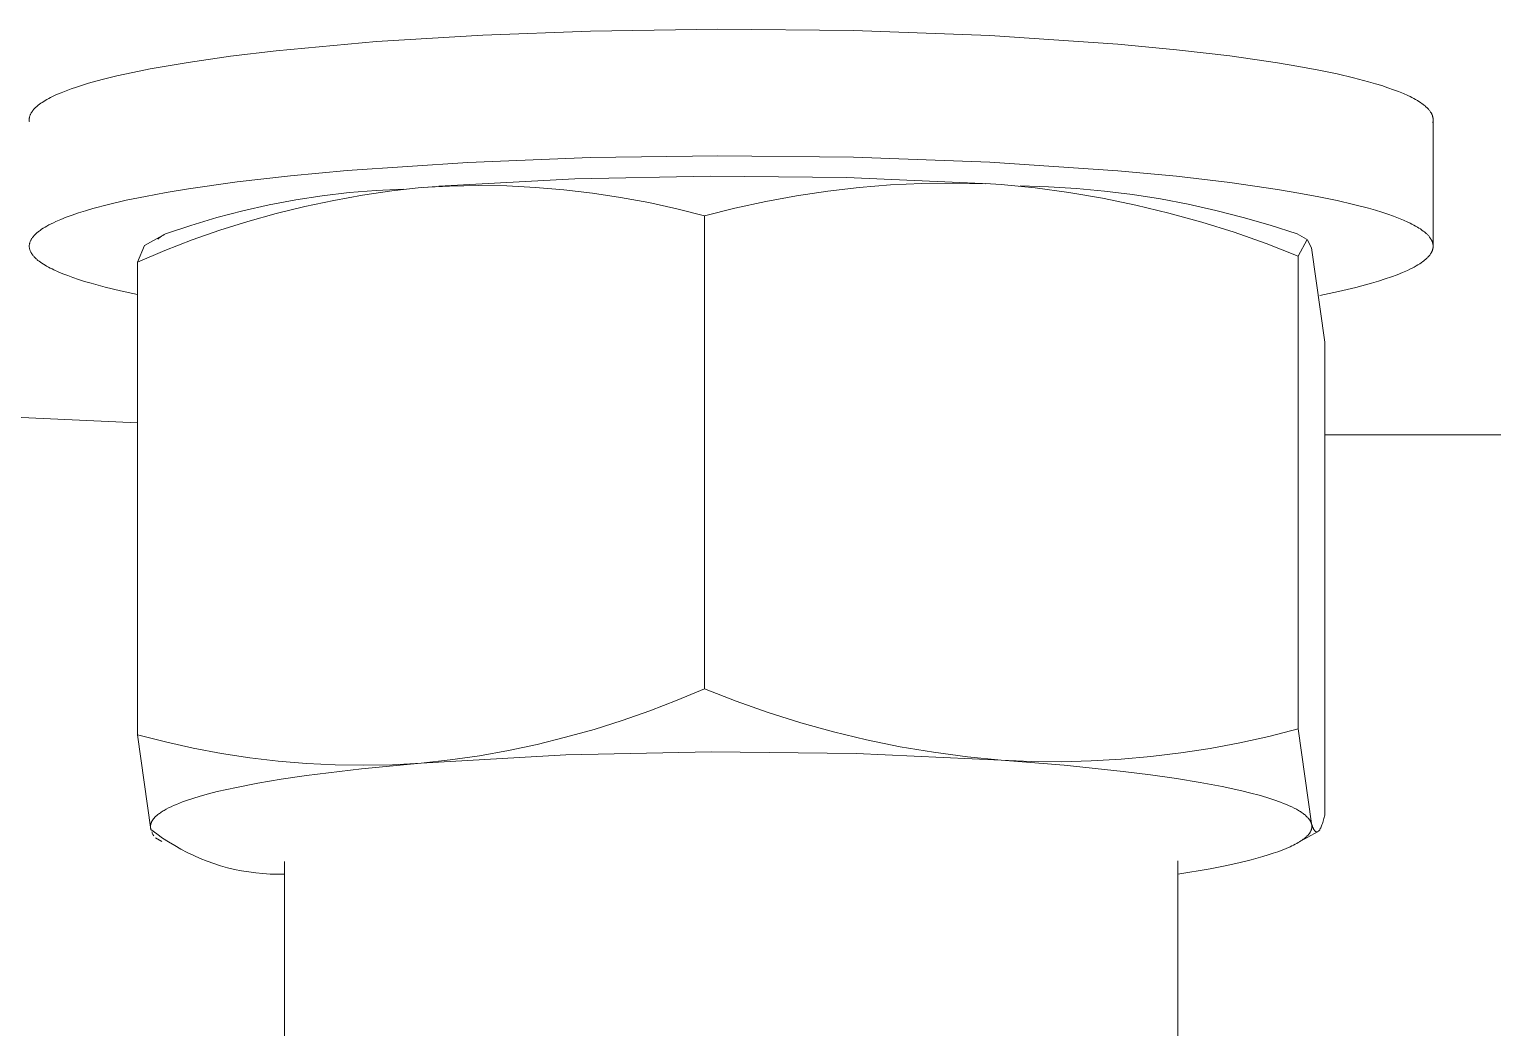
# Model space of a CAD drawing. Header units: millimetres. Extents: x -67 to 4862, y -244 to 3199.
# Drawn here: x 227.15 to 240.91, y 2668.06 to 2677.45 of the extents above; entities that cross this region are included whole.
import ezdxf

# ---------------------------------------------------------------- set-up
doc = ezdxf.new("R2010")
doc.units = ezdxf.units.MM
doc.layers.add('ZANO_R', color=7, linetype='Continuous', lineweight=0)

msp = doc.modelspace()

# ---------------------------------------------------------------- linework, layer by layer
at = {"layer": 'ZANO_R'}
for p, q in [((230.417, 2677.33), (231.418, 2677.392)), ((231.418, 2677.392), (232.43, 2677.429)), ((232.43, 2677.429), (233.628, 2677.446)), ((233.628, 2677.446), (234.903, 2677.434)), ((234.903, 2677.434), (236.184, 2677.387)), ((236.184, 2677.387), (237.389, 2677.306)), ((229.044, 2677.192), (229.475, 2677.244)), ((229.475, 2677.244), (230.417, 2677.33)), ((237.389, 2677.306), (237.939, 2677.254)), ((237.939, 2677.254), (238.441, 2677.195)), ((238.441, 2677.195), (238.889, 2677.13)), ((228.126, 2677.041), (228.289, 2677.073)), ((228.289, 2677.073), (228.646, 2677.135)), ((228.646, 2677.135), (229.044, 2677.192)), ((238.889, 2677.13), (239.091, 2677.096)), ((239.091, 2677.096), (239.278, 2677.061)), ((239.278, 2677.061), (239.449, 2677.026)), ((227.598, 2676.903), (227.653, 2676.921)), ((227.653, 2676.921), (227.711, 2676.939)), ((227.711, 2676.939), (227.837, 2676.974)), ((227.837, 2676.974), (227.976, 2677.008)), ((227.976, 2677.008), (228.126, 2677.041)), ((239.449, 2677.026), (239.605, 2676.989)), ((239.605, 2676.989), (239.745, 2676.953)), ((239.745, 2676.953), (239.81, 2676.934)), ((239.81, 2676.934), (239.87, 2676.916)), ((227.303, 2676.777), (227.319, 2676.786)), ((227.319, 2676.786), (227.336, 2676.795)), ((227.336, 2676.795), (227.353, 2676.804)), ((227.353, 2676.804), (227.371, 2676.814)), ((227.371, 2676.814), (227.41, 2676.832)), ((227.41, 2676.832), (227.452, 2676.85)), ((227.452, 2676.85), (227.498, 2676.868)), ((227.498, 2676.868), (227.546, 2676.886)), ((227.546, 2676.886), (227.598, 2676.903)), ((239.87, 2676.916), (239.927, 2676.897)), ((239.927, 2676.897), (239.979, 2676.878)), ((239.979, 2676.878), (240.028, 2676.86)), ((240.028, 2676.86), (240.074, 2676.841)), ((240.074, 2676.841), (240.115, 2676.822)), ((240.115, 2676.822), (240.135, 2676.813)), ((240.135, 2676.813), (240.153, 2676.804)), ((240.153, 2676.804), (240.171, 2676.795)), ((240.171, 2676.795), (240.188, 2676.785)), ((240.188, 2676.785), (240.204, 2676.776)), ((227.162, 2676.641), (227.164, 2676.646)), ((227.164, 2676.646), (227.166, 2676.65)), ((227.166, 2676.65), (227.168, 2676.655)), ((227.168, 2676.655), (227.171, 2676.659)), ((227.171, 2676.659), (227.173, 2676.664)), ((227.173, 2676.664), (227.176, 2676.668)), ((227.176, 2676.668), (227.179, 2676.673)), ((227.179, 2676.673), (227.182, 2676.677)), ((227.182, 2676.677), (227.186, 2676.682)), ((227.186, 2676.682), (227.189, 2676.686)), ((227.189, 2676.686), (227.193, 2676.691)), ((227.193, 2676.691), (227.197, 2676.695)), ((227.197, 2676.695), (227.202, 2676.7)), ((227.202, 2676.7), (227.206, 2676.704)), ((227.206, 2676.704), (227.211, 2676.709)), ((227.211, 2676.709), (227.215, 2676.713)), ((227.215, 2676.713), (227.22, 2676.718)), ((227.22, 2676.718), (227.226, 2676.723)), ((227.226, 2676.723), (227.231, 2676.727)), ((227.231, 2676.727), (227.237, 2676.732)), ((227.237, 2676.732), (227.248, 2676.741)), ((227.248, 2676.741), (227.261, 2676.75)), ((227.261, 2676.75), (227.274, 2676.759)), ((227.274, 2676.759), (227.288, 2676.768)), ((227.288, 2676.768), (227.303, 2676.777)), ((240.204, 2676.776), (240.219, 2676.767)), ((240.219, 2676.767), (240.234, 2676.757)), ((240.234, 2676.757), (240.249, 2676.746)), ((240.249, 2676.746), (240.256, 2676.741)), ((240.256, 2676.741), (240.263, 2676.736)), ((240.263, 2676.736), (240.269, 2676.731)), ((240.269, 2676.731), (240.276, 2676.726)), ((240.276, 2676.726), (240.282, 2676.721)), ((240.282, 2676.721), (240.288, 2676.715)), ((240.288, 2676.715), (240.293, 2676.71)), ((240.293, 2676.71), (240.299, 2676.705)), ((240.299, 2676.705), (240.304, 2676.7)), ((240.304, 2676.7), (240.309, 2676.694)), ((240.309, 2676.694), (240.313, 2676.689)), ((240.313, 2676.689), (240.318, 2676.684)), ((240.318, 2676.684), (240.322, 2676.678)), ((240.322, 2676.678), (240.326, 2676.673)), ((240.326, 2676.673), (240.329, 2676.668)), ((240.329, 2676.668), (240.331, 2676.665)), ((240.331, 2676.665), (240.333, 2676.662)), ((240.333, 2676.662), (240.334, 2676.659)), ((240.334, 2676.659), (240.336, 2676.657)), ((240.336, 2676.657), (240.337, 2676.654)), ((240.337, 2676.654), (240.339, 2676.651)), ((240.339, 2676.651), (240.34, 2676.649)), ((240.34, 2676.649), (240.341, 2676.646)), ((240.341, 2676.646), (240.343, 2676.643)), ((227.153, 2676.61), (227.154, 2676.614)), ((227.153, 2676.606), (227.153, 2676.61)), ((227.153, 2676.601), (227.153, 2676.606)), ((227.153, 2676.597), (227.153, 2676.601)), ((227.153, 2676.592), (227.153, 2676.597)), ((227.153, 2676.588), (227.153, 2676.592)), ((227.153, 2676.583), (227.153, 2676.588)), ((227.154, 2676.579), (227.153, 2676.583)), ((227.154, 2676.614), (227.155, 2676.619)), ((227.155, 2676.619), (227.156, 2676.623)), ((227.156, 2676.623), (227.157, 2676.628)), ((227.157, 2676.628), (227.158, 2676.632)), ((227.158, 2676.632), (227.16, 2676.637)), ((227.16, 2676.637), (227.162, 2676.641)), ((240.343, 2676.643), (240.344, 2676.64)), ((240.344, 2676.64), (240.345, 2676.638)), ((240.345, 2676.638), (240.346, 2676.635)), ((240.346, 2676.635), (240.347, 2676.632)), ((240.347, 2676.632), (240.348, 2676.63)), ((240.348, 2676.63), (240.348, 2676.627)), ((240.348, 2676.627), (240.349, 2676.624)), ((240.349, 2676.624), (240.35, 2676.621)), ((240.352, 2676.588), (240.349, 2676.567)), ((240.35, 2676.621), (240.35, 2676.619)), ((240.35, 2676.619), (240.351, 2676.616)), ((240.351, 2676.616), (240.351, 2676.613)), ((240.351, 2676.613), (240.352, 2676.61)), ((240.352, 2676.61), (240.352, 2676.608)), ((240.352, 2676.608), (240.352, 2676.605)), ((240.352, 2676.605), (240.352, 2676.602)), ((240.352, 2676.602), (240.353, 2676.599)), ((240.353, 2676.599), (240.353, 2676.596)), ((240.353, 2676.596), (240.353, 2675.423)), ((231.275, 2676.194), (232.43, 2676.239)), ((232.43, 2676.239), (233.628, 2676.256)), ((233.628, 2676.256), (234.903, 2676.244)), ((234.903, 2676.244), (236.184, 2676.197)), ((229.608, 2676.068), (230.142, 2676.118)), ((230.142, 2676.118), (231.275, 2676.194)), ((236.184, 2676.197), (237.389, 2676.116)), ((237.389, 2676.116), (237.939, 2676.064)), ((228.65, 2675.946), (229.107, 2676.01)), ((229.107, 2676.01), (229.608, 2676.068)), ((230.836, 2675.958), (230.561, 2675.926)), ((231.105, 2675.972), (230.836, 2675.958)), ((230.858, 2675.959), (230.982, 2675.969)), ((231.005, 2675.971), (232.281, 2676.039)), ((231.374, 2675.977), (231.105, 2675.972)), ((231.643, 2675.973), (231.374, 2675.977)), ((231.912, 2675.959), (231.643, 2675.973)), ((232.18, 2675.937), (231.912, 2675.959)), ((232.281, 2676.039), (233.559, 2676.066)), ((233.559, 2676.066), (234.837, 2676.052)), ((234.956, 2675.958), (234.661, 2675.924)), ((234.837, 2676.052), (236.114, 2675.997)), ((235.251, 2675.982), (234.956, 2675.958)), ((235.546, 2675.996), (235.251, 2675.982)), ((235.843, 2676), (235.546, 2675.996)), ((236.139, 2675.994), (235.843, 2676)), ((236.139, 2675.996), (236.292, 2675.986)), ((236.61, 2675.954), (236.292, 2675.986)), ((236.47, 2675.973), (236.735, 2675.965)), ((236.735, 2675.965), (237, 2675.949)), ((237.939, 2676.064), (238.441, 2676.005)), ((238.441, 2676.005), (238.889, 2675.94)), ((227.899, 2675.799), (228.064, 2675.838)), ((228.064, 2675.838), (228.245, 2675.875)), ((228.245, 2675.875), (228.441, 2675.911)), ((228.441, 2675.911), (228.65, 2675.946)), ((229.409, 2675.795), (229.658, 2675.842)), ((229.658, 2675.842), (229.908, 2675.881)), ((230.015, 2675.837), (229.744, 2675.78)), ((229.908, 2675.881), (230.16, 2675.91)), ((230.287, 2675.886), (230.015, 2675.837)), ((230.16, 2675.91), (230.413, 2675.931)), ((230.561, 2675.926), (230.287, 2675.886)), ((230.413, 2675.931), (230.667, 2675.943)), ((232.447, 2675.906), (232.18, 2675.937)), ((232.713, 2675.865), (232.447, 2675.906)), ((232.978, 2675.816), (232.713, 2675.865)), ((234.077, 2675.827), (233.788, 2675.764)), ((234.368, 2675.88), (234.077, 2675.827)), ((234.661, 2675.924), (234.368, 2675.88)), ((236.928, 2675.911), (236.61, 2675.954)), ((237.243, 2675.858), (236.928, 2675.911)), ((237, 2675.949), (237.264, 2675.924)), ((237.557, 2675.793), (237.243, 2675.858)), ((237.264, 2675.924), (237.527, 2675.891)), ((237.527, 2675.891), (237.789, 2675.85)), ((237.789, 2675.85), (238.05, 2675.8)), ((238.889, 2675.94), (239.091, 2675.906)), ((239.091, 2675.906), (239.278, 2675.871)), ((239.278, 2675.871), (239.449, 2675.836)), ((239.449, 2675.836), (239.605, 2675.799)), ((227.501, 2675.679), (227.556, 2675.699)), ((227.556, 2675.699), (227.617, 2675.72)), ((227.617, 2675.72), (227.681, 2675.74)), ((227.681, 2675.74), (227.75, 2675.76)), ((227.75, 2675.76), (227.899, 2675.799)), ((228.916, 2675.675), (229.161, 2675.74)), ((229.161, 2675.74), (229.409, 2675.795)), ((229.475, 2675.714), (229.209, 2675.639)), ((229.744, 2675.78), (229.475, 2675.714)), ((233.24, 2675.758), (232.978, 2675.816)), ((233.501, 2675.691), (233.24, 2675.758)), ((233.788, 2675.764), (233.501, 2675.691)), ((233.501, 2675.691), (233.501, 2671.244)), ((237.868, 2675.718), (237.557, 2675.793)), ((238.177, 2675.633), (237.868, 2675.718)), ((238.05, 2675.8), (238.309, 2675.743)), ((238.309, 2675.743), (238.566, 2675.677)), ((239.605, 2675.799), (239.745, 2675.763)), ((239.745, 2675.763), (239.81, 2675.744)), ((239.81, 2675.744), (239.87, 2675.726)), ((239.87, 2675.726), (239.927, 2675.707)), ((239.927, 2675.707), (239.979, 2675.688)), ((239.979, 2675.688), (240.028, 2675.67)), ((227.233, 2675.539), (227.24, 2675.544)), ((227.24, 2675.544), (227.247, 2675.549)), ((227.247, 2675.549), (227.254, 2675.555)), ((227.254, 2675.555), (227.268, 2675.565)), ((227.268, 2675.565), (227.284, 2675.575)), ((227.284, 2675.575), (227.301, 2675.586)), ((227.301, 2675.586), (227.319, 2675.596)), ((227.319, 2675.596), (227.338, 2675.607)), ((227.338, 2675.607), (227.358, 2675.617)), ((227.358, 2675.617), (227.379, 2675.627)), ((227.379, 2675.627), (227.401, 2675.638)), ((227.401, 2675.638), (227.449, 2675.658)), ((227.449, 2675.658), (227.501, 2675.679)), ((228.433, 2675.521), (228.673, 2675.602)), ((228.673, 2675.602), (228.916, 2675.675)), ((228.945, 2675.556), (228.684, 2675.465)), ((229.209, 2675.639), (228.945, 2675.556)), ((238.482, 2675.537), (238.177, 2675.633)), ((238.566, 2675.677), (238.82, 2675.603)), ((238.82, 2675.603), (239.073, 2675.521)), ((240.028, 2675.67), (240.074, 2675.651)), ((240.074, 2675.651), (240.115, 2675.632)), ((240.115, 2675.632), (240.135, 2675.623)), ((240.135, 2675.623), (240.153, 2675.614)), ((240.153, 2675.614), (240.171, 2675.605)), ((240.171, 2675.605), (240.188, 2675.595)), ((240.188, 2675.595), (240.204, 2675.586)), ((240.204, 2675.586), (240.219, 2675.577)), ((240.219, 2675.577), (240.233, 2675.568)), ((240.233, 2675.568), (240.246, 2675.558)), ((240.246, 2675.558), (240.259, 2675.549)), ((240.259, 2675.549), (240.271, 2675.54)), ((227.153, 2675.416), (227.154, 2675.421)), ((227.153, 2675.411), (227.153, 2675.416)), ((227.153, 2675.406), (227.153, 2675.411)), ((227.153, 2675.401), (227.153, 2675.406)), ((227.154, 2675.426), (227.155, 2675.431)), ((227.154, 2675.421), (227.154, 2675.426)), ((227.155, 2675.431), (227.157, 2675.436)), ((227.157, 2675.436), (227.158, 2675.441)), ((227.158, 2675.441), (227.16, 2675.446)), ((227.16, 2675.446), (227.162, 2675.451)), ((227.162, 2675.451), (227.164, 2675.456)), ((227.164, 2675.456), (227.166, 2675.462)), ((227.166, 2675.462), (227.169, 2675.467)), ((227.169, 2675.467), (227.172, 2675.472)), ((227.172, 2675.472), (227.175, 2675.477)), ((227.175, 2675.477), (227.179, 2675.482)), ((227.179, 2675.482), (227.182, 2675.487)), ((227.182, 2675.487), (227.186, 2675.492)), ((227.186, 2675.492), (227.191, 2675.498)), ((227.191, 2675.498), (227.195, 2675.503)), ((227.195, 2675.503), (227.2, 2675.508)), ((227.2, 2675.508), (227.205, 2675.513)), ((227.205, 2675.513), (227.21, 2675.518)), ((227.21, 2675.518), (227.215, 2675.523)), ((227.215, 2675.523), (227.221, 2675.529)), ((227.221, 2675.529), (227.227, 2675.534)), ((227.227, 2675.534), (227.233, 2675.539)), ((228.171, 2675.257), (228.237, 2675.412)), ((228.237, 2675.412), (228.433, 2675.521)), ((228.36, 2675.473), (228.372, 2675.482)), ((228.372, 2675.482), (228.384, 2675.491)), ((228.384, 2675.491), (228.396, 2675.499)), ((228.396, 2675.499), (228.408, 2675.507)), ((228.408, 2675.507), (228.421, 2675.515)), ((228.684, 2675.465), (228.426, 2675.365)), ((238.784, 2675.43), (238.482, 2675.537)), ((239.082, 2675.313), (238.784, 2675.43)), ((239.073, 2675.521), (239.161, 2675.472)), ((239.167, 2675.468), (239.082, 2675.313)), ((239.208, 2675.391), (239.168, 2675.468)), ((240.271, 2675.54), (240.276, 2675.535)), ((240.276, 2675.535), (240.282, 2675.531)), ((240.282, 2675.531), (240.287, 2675.526)), ((240.287, 2675.526), (240.292, 2675.521)), ((240.292, 2675.521), (240.297, 2675.516)), ((240.297, 2675.516), (240.302, 2675.512)), ((240.302, 2675.512), (240.306, 2675.507)), ((240.306, 2675.507), (240.311, 2675.502)), ((240.311, 2675.502), (240.315, 2675.497)), ((240.315, 2675.497), (240.319, 2675.492)), ((240.319, 2675.492), (240.322, 2675.488)), ((240.322, 2675.488), (240.326, 2675.483)), ((240.326, 2675.483), (240.329, 2675.478)), ((240.329, 2675.478), (240.332, 2675.473)), ((240.332, 2675.473), (240.335, 2675.468)), ((240.335, 2675.468), (240.338, 2675.463)), ((240.338, 2675.463), (240.339, 2675.461)), ((240.339, 2675.461), (240.34, 2675.458)), ((240.34, 2675.458), (240.341, 2675.456)), ((240.341, 2675.456), (240.342, 2675.454)), ((240.342, 2675.454), (240.343, 2675.451)), ((240.343, 2675.451), (240.344, 2675.449)), ((240.344, 2675.449), (240.345, 2675.446)), ((240.345, 2675.446), (240.346, 2675.444)), ((240.346, 2675.444), (240.347, 2675.441)), ((240.347, 2675.441), (240.348, 2675.439)), ((240.348, 2675.439), (240.349, 2675.436)), ((240.349, 2675.436), (240.349, 2675.434)), ((240.349, 2675.434), (240.35, 2675.431)), ((240.35, 2675.431), (240.35, 2675.429)), ((240.35, 2675.429), (240.351, 2675.426)), ((240.351, 2675.426), (240.351, 2675.424)), ((240.351, 2675.424), (240.352, 2675.421)), ((240.352, 2675.421), (240.352, 2675.419)), ((240.352, 2675.419), (240.352, 2675.416)), ((240.352, 2675.416), (240.352, 2675.414)), ((240.352, 2675.414), (240.352, 2675.411)), ((240.352, 2675.411), (240.353, 2675.409)), ((240.353, 2675.409), (240.353, 2675.406)), ((240.353, 2675.406), (240.353, 2675.404)), ((227.153, 2675.396), (227.153, 2675.401)), ((227.154, 2675.39), (227.153, 2675.396)), ((227.155, 2675.385), (227.154, 2675.39)), ((227.156, 2675.38), (227.155, 2675.385)), ((227.157, 2675.375), (227.156, 2675.38)), ((227.158, 2675.371), (227.157, 2675.375)), ((227.16, 2675.366), (227.158, 2675.371)), ((227.162, 2675.361), (227.16, 2675.366)), ((227.164, 2675.356), (227.162, 2675.361)), ((227.167, 2675.351), (227.164, 2675.356)), ((227.169, 2675.346), (227.167, 2675.351)), ((227.172, 2675.341), (227.169, 2675.346)), ((227.175, 2675.336), (227.172, 2675.341)), ((227.179, 2675.331), (227.175, 2675.336)), ((227.182, 2675.326), (227.179, 2675.331)), ((227.186, 2675.321), (227.182, 2675.326)), ((227.19, 2675.316), (227.186, 2675.321)), ((227.194, 2675.312), (227.19, 2675.316)), ((227.198, 2675.307), (227.194, 2675.312)), ((227.203, 2675.302), (227.198, 2675.307)), ((227.207, 2675.297), (227.203, 2675.302)), ((227.212, 2675.292), (227.207, 2675.297)), ((227.217, 2675.288), (227.212, 2675.292)), ((227.223, 2675.283), (227.217, 2675.288)), ((227.228, 2675.278), (227.223, 2675.283)), ((227.234, 2675.273), (227.228, 2675.278)), ((227.246, 2675.264), (227.234, 2675.273)), ((228.426, 2675.365), (228.171, 2675.257)), ((239.082, 2670.866), (239.082, 2675.313)), ((239.334, 2674.502), (239.208, 2675.391)), ((240.269, 2675.272), (240.262, 2675.266)), ((240.275, 2675.277), (240.269, 2675.272)), ((240.281, 2675.282), (240.275, 2675.277)), ((240.287, 2675.287), (240.281, 2675.282)), ((240.293, 2675.292), (240.287, 2675.287)), ((240.298, 2675.297), (240.293, 2675.292)), ((240.303, 2675.302), (240.298, 2675.297)), ((240.308, 2675.308), (240.303, 2675.302)), ((240.312, 2675.313), (240.308, 2675.308)), ((240.317, 2675.318), (240.312, 2675.313)), ((240.321, 2675.323), (240.317, 2675.318)), ((240.324, 2675.328), (240.321, 2675.323)), ((240.328, 2675.333), (240.324, 2675.328)), ((240.331, 2675.338), (240.328, 2675.333)), ((240.334, 2675.343), (240.331, 2675.338)), ((240.336, 2675.346), (240.334, 2675.343)), ((240.337, 2675.348), (240.336, 2675.346)), ((240.338, 2675.351), (240.337, 2675.348)), ((240.34, 2675.353), (240.338, 2675.351)), ((240.341, 2675.356), (240.34, 2675.353)), ((240.342, 2675.359), (240.341, 2675.356)), ((240.343, 2675.361), (240.342, 2675.359)), ((240.344, 2675.364), (240.343, 2675.361)), ((240.345, 2675.366), (240.344, 2675.364)), ((240.346, 2675.369), (240.345, 2675.366)), ((240.347, 2675.371), (240.346, 2675.369)), ((240.348, 2675.374), (240.347, 2675.371)), ((240.349, 2675.379), (240.348, 2675.376)), ((240.348, 2675.376), (240.348, 2675.374)), ((240.35, 2675.381), (240.349, 2675.379)), ((240.351, 2675.386), (240.35, 2675.384)), ((240.35, 2675.384), (240.35, 2675.381)), ((240.352, 2675.391), (240.351, 2675.389)), ((240.351, 2675.389), (240.351, 2675.386)), ((240.353, 2675.404), (240.352, 2675.401)), ((240.352, 2675.401), (240.352, 2675.399)), ((240.352, 2675.399), (240.352, 2675.396)), ((240.352, 2675.396), (240.352, 2675.394)), ((240.352, 2675.394), (240.352, 2675.391)), ((227.259, 2675.255), (227.246, 2675.264)), ((227.272, 2675.245), (227.259, 2675.255)), ((227.287, 2675.236), (227.272, 2675.245)), ((227.301, 2675.227), (227.287, 2675.236)), ((227.316, 2675.218), (227.301, 2675.227)), ((227.332, 2675.21), (227.316, 2675.218)), ((227.349, 2675.201), (227.332, 2675.21)), ((227.367, 2675.192), (227.349, 2675.201)), ((227.385, 2675.183), (227.367, 2675.192)), ((227.425, 2675.165), (227.385, 2675.183)), ((227.467, 2675.147), (227.425, 2675.165)), ((227.514, 2675.129), (227.467, 2675.147)), ((228.171, 2670.81), (228.171, 2675.257)), ((240.015, 2675.138), (239.96, 2675.118)), ((240.065, 2675.158), (240.015, 2675.138)), ((240.112, 2675.179), (240.065, 2675.158)), ((240.133, 2675.189), (240.112, 2675.179)), ((240.154, 2675.199), (240.133, 2675.189)), ((240.173, 2675.21), (240.154, 2675.199)), ((240.192, 2675.22), (240.173, 2675.21)), ((240.209, 2675.23), (240.192, 2675.22)), ((240.226, 2675.241), (240.209, 2675.23)), ((240.241, 2675.251), (240.226, 2675.241)), ((240.256, 2675.261), (240.241, 2675.251)), ((240.262, 2675.266), (240.256, 2675.261)), ((227.563, 2675.111), (227.514, 2675.129)), ((227.617, 2675.093), (227.563, 2675.111)), ((227.673, 2675.075), (227.617, 2675.093)), ((227.734, 2675.058), (227.673, 2675.075)), ((227.865, 2675.022), (227.734, 2675.058)), ((228.011, 2674.987), (227.865, 2675.022)), ((239.626, 2675.019), (239.464, 2674.98)), ((239.772, 2675.058), (239.626, 2675.019)), ((239.839, 2675.078), (239.772, 2675.058)), ((239.902, 2675.098), (239.839, 2675.078)), ((239.96, 2675.118), (239.902, 2675.098)), ((228.171, 2674.953), (228.011, 2674.987)), ((239.464, 2674.98), (239.287, 2674.943)), ((239.334, 2670.055), (239.334, 2674.502)), ((228.171, 2673.746), (227.01, 2673.799)), ((253.753, 2673.633), (239.334, 2673.633)), ((233.501, 2671.244), (233.246, 2671.136)), ((233.501, 2671.244), (233.799, 2671.127)), ((232.988, 2671.036), (232.727, 2670.944)), ((233.246, 2671.136), (232.988, 2671.036)), ((233.799, 2671.127), (234.101, 2671.02)), ((234.101, 2671.02), (234.406, 2670.924)), ((232.727, 2670.944), (232.463, 2670.861)), ((234.406, 2670.924), (234.715, 2670.838)), ((238.809, 2670.796), (239.082, 2670.866)), ((239.082, 2670.866), (239.208, 2669.977)), ((228.432, 2670.743), (228.171, 2670.81)), ((228.297, 2669.92), (228.171, 2670.81)), ((228.694, 2670.684), (228.432, 2670.743)), ((232.196, 2670.787), (231.928, 2670.72)), ((232.463, 2670.861), (232.196, 2670.787)), ((234.715, 2670.838), (235.026, 2670.763)), ((235.026, 2670.763), (235.34, 2670.699)), ((238.257, 2670.683), (238.534, 2670.735)), ((238.534, 2670.735), (238.809, 2670.796)), ((228.959, 2670.635), (228.694, 2670.684)), ((229.225, 2670.595), (228.959, 2670.635)), ((229.492, 2670.564), (229.225, 2670.595)), ((230.836, 2670.543), (232.199, 2670.621)), ((231.385, 2670.614), (231.111, 2670.574)), ((231.657, 2670.663), (231.385, 2670.614)), ((231.928, 2670.72), (231.657, 2670.663)), ((232.199, 2670.621), (233.563, 2670.651)), ((233.563, 2670.651), (234.928, 2670.635)), ((234.928, 2670.635), (236.292, 2670.571)), ((235.34, 2670.699), (235.656, 2670.646)), ((235.656, 2670.646), (235.973, 2670.603)), ((235.973, 2670.603), (236.292, 2670.571)), ((237.418, 2670.581), (237.699, 2670.606)), ((237.699, 2670.606), (237.979, 2670.64)), ((237.979, 2670.64), (238.257, 2670.683)), ((229.76, 2670.541), (229.492, 2670.564)), ((229.758, 2670.428), (230.275, 2670.491)), ((230.029, 2670.528), (229.76, 2670.541)), ((230.298, 2670.524), (230.029, 2670.528)), ((230.275, 2670.491), (230.836, 2670.543)), ((230.567, 2670.529), (230.298, 2670.524)), ((230.836, 2670.543), (230.567, 2670.529)), ((231.111, 2670.574), (230.836, 2670.543)), ((236.292, 2670.571), (236.883, 2670.525)), ((236.292, 2670.571), (236.573, 2670.56)), ((236.573, 2670.56), (236.855, 2670.558)), ((236.855, 2670.558), (237.137, 2670.565)), ((236.883, 2670.525), (237.438, 2670.467)), ((237.137, 2670.565), (237.418, 2670.581)), ((237.438, 2670.467), (237.696, 2670.435)), ((228.919, 2670.276), (229.1, 2670.316)), ((229.1, 2670.316), (229.301, 2670.356)), ((229.301, 2670.356), (229.521, 2670.393)), ((229.521, 2670.393), (229.758, 2670.428)), ((237.696, 2670.435), (237.938, 2670.4)), ((237.938, 2670.4), (238.163, 2670.363)), ((238.163, 2670.363), (238.368, 2670.324)), ((238.368, 2670.324), (238.553, 2670.284)), ((228.564, 2670.167), (228.593, 2670.179)), ((228.593, 2670.179), (228.623, 2670.19)), ((228.623, 2670.19), (228.689, 2670.212)), ((228.689, 2670.212), (228.76, 2670.233)), ((228.76, 2670.233), (228.837, 2670.255)), ((228.837, 2670.255), (228.919, 2670.276)), ((238.553, 2670.284), (238.637, 2670.263)), ((238.637, 2670.263), (238.716, 2670.242)), ((238.716, 2670.242), (238.789, 2670.22)), ((238.789, 2670.22), (238.856, 2670.198)), ((238.856, 2670.198), (238.918, 2670.177)), ((238.918, 2670.177), (238.946, 2670.166)), ((228.337, 2670.038), (228.343, 2670.044)), ((228.343, 2670.044), (228.349, 2670.049)), ((228.349, 2670.049), (228.355, 2670.055)), ((228.355, 2670.055), (228.362, 2670.061)), ((228.362, 2670.061), (228.37, 2670.066)), ((228.37, 2670.066), (228.377, 2670.072)), ((228.377, 2670.072), (228.385, 2670.078)), ((228.385, 2670.078), (228.394, 2670.083)), ((228.394, 2670.083), (228.402, 2670.089)), ((228.402, 2670.089), (228.411, 2670.095)), ((228.411, 2670.095), (228.421, 2670.1)), ((228.421, 2670.1), (228.441, 2670.111)), ((228.441, 2670.111), (228.463, 2670.123)), ((228.463, 2670.123), (228.486, 2670.134)), ((228.486, 2670.134), (228.51, 2670.145)), ((228.51, 2670.145), (228.536, 2670.156)), ((228.536, 2670.156), (228.564, 2670.167)), ((238.946, 2670.166), (238.973, 2670.154)), ((238.973, 2670.154), (238.999, 2670.143)), ((238.999, 2670.143), (239.023, 2670.132)), ((239.023, 2670.132), (239.046, 2670.121)), ((239.046, 2670.121), (239.067, 2670.11)), ((239.067, 2670.11), (239.086, 2670.099)), ((239.086, 2670.099), (239.096, 2670.093)), ((239.096, 2670.093), (239.105, 2670.088)), ((239.105, 2670.088), (239.113, 2670.082)), ((239.113, 2670.082), (239.121, 2670.077)), ((239.121, 2670.077), (239.129, 2670.071)), ((239.129, 2670.071), (239.137, 2670.065)), ((239.137, 2670.065), (239.144, 2670.06)), ((239.144, 2670.06), (239.151, 2670.054)), ((239.151, 2670.054), (239.157, 2670.049)), ((239.157, 2670.049), (239.163, 2670.043)), ((239.163, 2670.043), (239.169, 2670.037)), ((239.326, 2670.025), (239.334, 2670.055)), ((228.293, 2669.959), (228.294, 2669.962)), ((228.293, 2669.956), (228.293, 2669.959)), ((228.293, 2669.954), (228.293, 2669.956)), ((228.293, 2669.951), (228.293, 2669.954)), ((228.293, 2669.948), (228.293, 2669.951)), ((228.293, 2669.945), (228.293, 2669.948)), ((228.293, 2669.943), (228.293, 2669.945)), ((228.293, 2669.94), (228.293, 2669.943)), ((228.293, 2669.937), (228.293, 2669.94)), ((228.294, 2669.934), (228.293, 2669.937)), ((228.294, 2669.965), (228.295, 2669.968)), ((228.294, 2669.962), (228.294, 2669.965)), ((228.294, 2669.931), (228.294, 2669.934)), ((228.295, 2669.929), (228.294, 2669.931)), ((228.295, 2669.97), (228.296, 2669.973)), ((228.295, 2669.968), (228.295, 2669.97)), ((228.295, 2669.926), (228.295, 2669.929)), ((228.296, 2669.923), (228.295, 2669.926)), ((228.296, 2669.973), (228.297, 2669.976)), ((228.297, 2669.92), (228.296, 2669.923)), ((228.297, 2669.976), (228.298, 2669.979)), ((228.351, 2669.879), (228.297, 2669.92)), ((228.298, 2669.979), (228.299, 2669.982)), ((228.299, 2669.982), (228.3, 2669.984)), ((228.3, 2669.984), (228.301, 2669.987)), ((228.301, 2669.987), (228.302, 2669.99)), ((228.302, 2669.99), (228.303, 2669.993)), ((228.303, 2669.993), (228.305, 2669.996)), ((228.305, 2669.996), (228.306, 2669.998)), ((228.306, 2669.998), (228.308, 2670.001)), ((228.308, 2670.001), (228.31, 2670.004)), ((228.31, 2670.004), (228.311, 2670.007)), ((228.311, 2670.007), (228.313, 2670.01)), ((228.313, 2670.01), (228.315, 2670.012)), ((228.315, 2670.012), (228.317, 2670.015)), ((228.317, 2670.015), (228.319, 2670.018)), ((228.319, 2670.018), (228.322, 2670.021)), ((228.322, 2670.021), (228.324, 2670.024)), ((228.324, 2670.024), (228.326, 2670.027)), ((228.326, 2670.027), (228.329, 2670.029)), ((228.329, 2670.029), (228.331, 2670.032)), ((228.331, 2670.032), (228.337, 2670.038)), ((239.169, 2670.037), (239.174, 2670.032)), ((239.174, 2670.032), (239.179, 2670.026)), ((239.179, 2670.026), (239.181, 2670.024)), ((239.181, 2670.024), (239.184, 2670.021)), ((239.184, 2670.021), (239.186, 2670.018)), ((239.186, 2670.018), (239.188, 2670.015)), ((239.188, 2670.015), (239.19, 2670.012)), ((239.19, 2670.012), (239.192, 2670.01)), ((239.192, 2670.01), (239.194, 2670.007)), ((239.194, 2670.007), (239.195, 2670.004)), ((239.195, 2670.004), (239.197, 2670.001)), ((239.197, 2670.001), (239.199, 2669.999)), ((239.199, 2669.999), (239.2, 2669.996)), ((239.201, 2669.903), (239.199, 2669.899)), ((239.2, 2669.996), (239.202, 2669.993)), ((239.202, 2669.905), (239.201, 2669.903)), ((239.202, 2669.993), (239.203, 2669.99)), ((239.203, 2669.907), (239.202, 2669.905)), ((239.203, 2669.99), (239.204, 2669.988)), ((239.204, 2669.909), (239.203, 2669.907)), ((239.204, 2669.988), (239.205, 2669.985)), ((239.205, 2669.911), (239.204, 2669.909)), ((239.205, 2669.985), (239.206, 2669.982)), ((239.206, 2669.913), (239.205, 2669.911)), ((239.206, 2669.982), (239.207, 2669.979)), ((239.207, 2669.917), (239.206, 2669.915)), ((239.206, 2669.915), (239.206, 2669.913)), ((239.207, 2669.979), (239.208, 2669.977)), ((239.208, 2669.919), (239.207, 2669.917)), ((239.208, 2669.977), (239.209, 2669.975)), ((239.209, 2669.923), (239.208, 2669.921)), ((239.208, 2669.921), (239.208, 2669.919)), ((239.209, 2669.975), (239.209, 2669.973)), ((239.209, 2669.973), (239.21, 2669.971)), ((239.21, 2669.926), (239.209, 2669.925)), ((239.209, 2669.925), (239.209, 2669.923)), ((239.21, 2669.972), (239.214, 2669.96)), ((239.21, 2669.971), (239.21, 2669.969)), ((239.21, 2669.969), (239.211, 2669.967)), ((239.211, 2669.93), (239.21, 2669.928)), ((239.21, 2669.928), (239.21, 2669.926)), ((239.211, 2669.967), (239.211, 2669.965)), ((239.211, 2669.965), (239.211, 2669.963)), ((239.211, 2669.963), (239.212, 2669.961)), ((239.212, 2669.936), (239.211, 2669.934)), ((239.211, 2669.934), (239.211, 2669.932)), ((239.211, 2669.932), (239.211, 2669.93)), ((239.212, 2669.961), (239.212, 2669.959)), ((239.212, 2669.959), (239.212, 2669.957)), ((239.212, 2669.957), (239.212, 2669.956)), ((239.212, 2669.956), (239.212, 2669.954)), ((239.212, 2669.954), (239.213, 2669.952)), ((239.213, 2669.946), (239.212, 2669.944)), ((239.212, 2669.944), (239.212, 2669.942)), ((239.212, 2669.942), (239.212, 2669.94)), ((239.212, 2669.94), (239.212, 2669.938)), ((239.212, 2669.938), (239.212, 2669.936)), ((239.213, 2669.952), (239.213, 2669.95)), ((239.213, 2669.95), (239.213, 2669.948)), ((239.213, 2669.948), (239.213, 2669.946)), ((239.214, 2669.96), (239.217, 2669.95)), ((239.217, 2669.95), (239.221, 2669.94)), ((239.221, 2669.94), (239.223, 2669.936)), ((239.223, 2669.936), (239.225, 2669.932)), ((239.225, 2669.932), (239.227, 2669.928)), ((239.227, 2669.928), (239.229, 2669.924)), ((239.229, 2669.924), (239.231, 2669.921)), ((239.231, 2669.921), (239.233, 2669.917)), ((239.233, 2669.917), (239.234, 2669.916)), ((239.234, 2669.916), (239.235, 2669.914)), ((239.235, 2669.914), (239.236, 2669.913)), ((239.236, 2669.913), (239.236, 2669.912)), ((239.236, 2669.912), (239.237, 2669.91)), ((239.237, 2669.91), (239.238, 2669.909)), ((239.238, 2669.909), (239.239, 2669.908)), ((239.239, 2669.908), (239.24, 2669.907)), ((239.24, 2669.907), (239.241, 2669.906)), ((239.241, 2669.906), (239.242, 2669.905)), ((239.242, 2669.905), (239.243, 2669.904)), ((239.243, 2669.904), (239.244, 2669.903)), ((239.244, 2669.903), (239.245, 2669.902)), ((239.245, 2669.902), (239.245, 2669.902)), ((239.245, 2669.902), (239.246, 2669.902)), ((239.246, 2669.902), (239.246, 2669.901)), ((239.246, 2669.901), (239.247, 2669.901)), ((239.271, 2669.901), (239.271, 2669.902)), ((239.271, 2669.902), (239.272, 2669.902)), ((239.272, 2669.902), (239.273, 2669.903)), ((239.273, 2669.903), (239.274, 2669.904)), ((239.274, 2669.904), (239.275, 2669.905)), ((239.275, 2669.905), (239.276, 2669.906)), ((239.276, 2669.906), (239.277, 2669.907)), ((239.277, 2669.907), (239.278, 2669.908)), ((239.278, 2669.908), (239.279, 2669.909)), ((239.279, 2669.909), (239.28, 2669.91)), ((239.28, 2669.91), (239.281, 2669.911)), ((239.281, 2669.911), (239.282, 2669.913)), ((239.282, 2669.913), (239.283, 2669.914)), ((239.283, 2669.914), (239.284, 2669.915)), ((239.284, 2669.915), (239.286, 2669.918)), ((239.286, 2669.918), (239.288, 2669.921)), ((239.288, 2669.921), (239.29, 2669.925)), ((239.29, 2669.925), (239.291, 2669.928)), ((239.291, 2669.928), (239.293, 2669.932)), ((239.293, 2669.932), (239.295, 2669.936)), ((239.295, 2669.936), (239.299, 2669.945)), ((239.299, 2669.945), (239.303, 2669.954)), ((239.303, 2669.954), (239.307, 2669.964)), ((239.307, 2669.964), (239.311, 2669.975)), ((239.311, 2669.975), (239.315, 2669.987)), ((239.315, 2669.987), (239.319, 2669.999)), ((239.319, 2669.999), (239.326, 2670.025)), ((228.307, 2669.891), (228.305, 2669.897)), ((228.309, 2669.885), (228.307, 2669.891)), ((228.312, 2669.88), (228.309, 2669.885)), ((228.314, 2669.874), (228.312, 2669.88)), ((228.317, 2669.869), (228.314, 2669.874)), ((228.32, 2669.864), (228.317, 2669.869)), ((228.323, 2669.859), (228.32, 2669.864)), ((228.4, 2669.808), (228.338, 2669.843)), ((228.406, 2669.84), (228.351, 2669.879)), ((228.462, 2669.803), (228.406, 2669.84)), ((228.52, 2669.768), (228.462, 2669.803)), ((228.578, 2669.734), (228.52, 2669.768)), ((239.024, 2669.765), (239.007, 2669.758)), ((239.04, 2669.773), (239.024, 2669.765)), ((239.056, 2669.781), (239.04, 2669.773)), ((239.07, 2669.789), (239.056, 2669.781)), ((239.084, 2669.797), (239.07, 2669.789)), ((239.264, 2669.897), (239.084, 2669.797)), ((239.097, 2669.805), (239.084, 2669.797)), ((239.109, 2669.813), (239.097, 2669.805)), ((239.121, 2669.82), (239.109, 2669.813)), ((239.132, 2669.828), (239.121, 2669.82)), ((239.142, 2669.836), (239.132, 2669.828)), ((239.147, 2669.84), (239.142, 2669.836)), ((239.152, 2669.844), (239.147, 2669.84)), ((239.156, 2669.848), (239.152, 2669.844)), ((239.161, 2669.852), (239.156, 2669.848)), ((239.165, 2669.856), (239.161, 2669.852)), ((239.169, 2669.86), (239.165, 2669.856)), ((239.173, 2669.864), (239.169, 2669.86)), ((239.176, 2669.868), (239.173, 2669.864)), ((239.18, 2669.872), (239.176, 2669.868)), ((239.183, 2669.876), (239.18, 2669.872)), ((239.186, 2669.88), (239.183, 2669.876)), ((239.189, 2669.883), (239.186, 2669.88)), ((239.192, 2669.887), (239.189, 2669.883)), ((239.194, 2669.891), (239.192, 2669.887)), ((239.197, 2669.895), (239.194, 2669.891)), ((239.199, 2669.899), (239.197, 2669.895)), ((239.247, 2669.901), (239.247, 2669.901)), ((239.247, 2669.901), (239.248, 2669.9)), ((239.248, 2669.9), (239.248, 2669.9)), ((239.248, 2669.9), (239.249, 2669.9)), ((239.249, 2669.9), (239.249, 2669.899)), ((239.249, 2669.899), (239.25, 2669.899)), ((239.25, 2669.899), (239.25, 2669.899)), ((239.25, 2669.899), (239.251, 2669.899)), ((239.251, 2669.899), (239.251, 2669.898)), ((239.251, 2669.898), (239.252, 2669.898)), ((239.252, 2669.898), (239.252, 2669.898)), ((239.252, 2669.898), (239.253, 2669.898)), ((239.253, 2669.898), (239.253, 2669.898)), ((239.253, 2669.898), (239.254, 2669.897)), ((239.254, 2669.897), (239.254, 2669.897)), ((239.254, 2669.897), (239.255, 2669.897)), ((239.255, 2669.897), (239.255, 2669.897)), ((239.255, 2669.897), (239.256, 2669.897)), ((239.256, 2669.897), (239.256, 2669.897)), ((239.256, 2669.897), (239.257, 2669.897)), ((239.257, 2669.897), (239.257, 2669.897)), ((239.257, 2669.897), (239.258, 2669.897)), ((239.258, 2669.897), (239.258, 2669.897)), ((239.258, 2669.897), (239.259, 2669.897)), ((239.259, 2669.897), (239.259, 2669.897)), ((239.259, 2669.897), (239.26, 2669.897)), ((239.26, 2669.897), (239.26, 2669.897)), ((239.26, 2669.897), (239.261, 2669.897)), ((239.261, 2669.897), (239.261, 2669.897)), ((239.261, 2669.897), (239.262, 2669.897)), ((239.262, 2669.897), (239.262, 2669.897)), ((239.262, 2669.897), (239.263, 2669.897)), ((239.263, 2669.897), (239.263, 2669.897)), ((239.263, 2669.897), (239.264, 2669.897)), ((239.264, 2669.897), (239.264, 2669.898)), ((239.264, 2669.898), (239.265, 2669.898)), ((239.265, 2669.898), (239.265, 2669.898)), ((239.265, 2669.898), (239.265, 2669.898)), ((239.265, 2669.898), (239.266, 2669.898)), ((239.266, 2669.898), (239.266, 2669.899)), ((239.266, 2669.899), (239.267, 2669.899)), ((239.267, 2669.899), (239.267, 2669.899)), ((239.267, 2669.899), (239.268, 2669.899)), ((239.268, 2669.899), (239.268, 2669.9)), ((239.268, 2669.9), (239.269, 2669.9)), ((239.269, 2669.9), (239.27, 2669.901)), ((239.269, 2669.9), (239.269, 2669.9)), ((239.27, 2669.901), (239.27, 2669.901)), ((239.27, 2669.901), (239.271, 2669.901)), ((228.638, 2669.703), (228.578, 2669.734)), ((228.699, 2669.674), (228.638, 2669.703)), ((228.761, 2669.647), (228.699, 2669.674)), ((228.824, 2669.622), (228.761, 2669.647)), ((238.643, 2669.636), (238.525, 2669.607)), ((238.751, 2669.666), (238.643, 2669.636)), ((238.801, 2669.681), (238.751, 2669.666)), ((238.848, 2669.696), (238.801, 2669.681)), ((238.892, 2669.711), (238.848, 2669.696)), ((238.933, 2669.727), (238.892, 2669.711)), ((238.972, 2669.742), (238.933, 2669.727)), ((239.007, 2669.758), (238.972, 2669.742)), ((228.888, 2669.6), (228.824, 2669.622)), ((228.952, 2669.579), (228.888, 2669.6)), ((229.017, 2669.561), (228.952, 2669.579)), ((229.083, 2669.545), (229.017, 2669.561)), ((229.149, 2669.532), (229.083, 2669.545)), ((229.216, 2669.521), (229.149, 2669.532)), ((229.283, 2669.512), (229.216, 2669.521)), ((229.35, 2669.505), (229.283, 2669.512)), ((229.417, 2669.501), (229.35, 2669.505)), ((229.485, 2669.499), (229.417, 2669.501)), ((229.553, 2669.499), (229.485, 2669.499)), ((229.553, 2667.258), (229.553, 2669.618)), ((237.953, 2669.625), (237.953, 2667.264)), ((238.257, 2669.551), (237.953, 2669.499)), ((238.396, 2669.579), (238.257, 2669.551)), ((238.525, 2669.607), (238.396, 2669.579))]:
    msp.add_line(p, q, dxfattribs=at)

doc.saveas('drawing.dxf')
